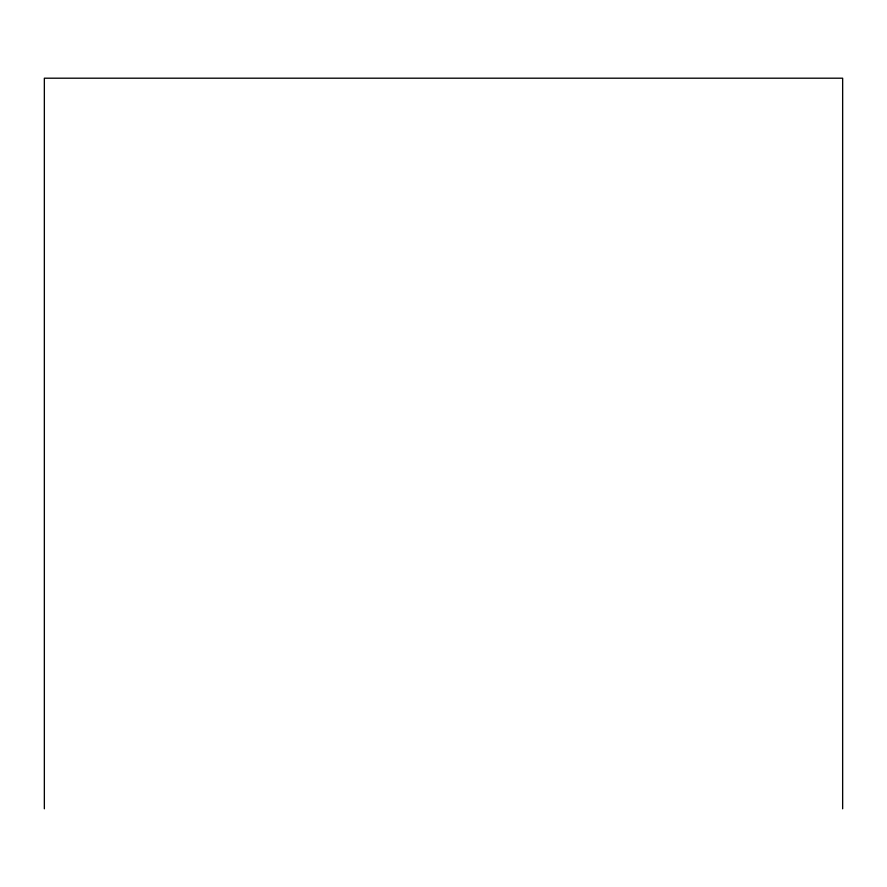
<?xml version="1.0" encoding="UTF-8"?>
<svg xmlns="http://www.w3.org/2000/svg" width="887" height="887" viewBox="0 0 887 887"><rect width="100%" height="100%" fill="white"/><g stroke="black" fill="none" stroke-linecap="round" stroke-linejoin="round"><path stroke-width="1.33" d="M842.65 808.8L842.65 78.2L44.35 78.2L44.35 808.8"/></g></svg>
